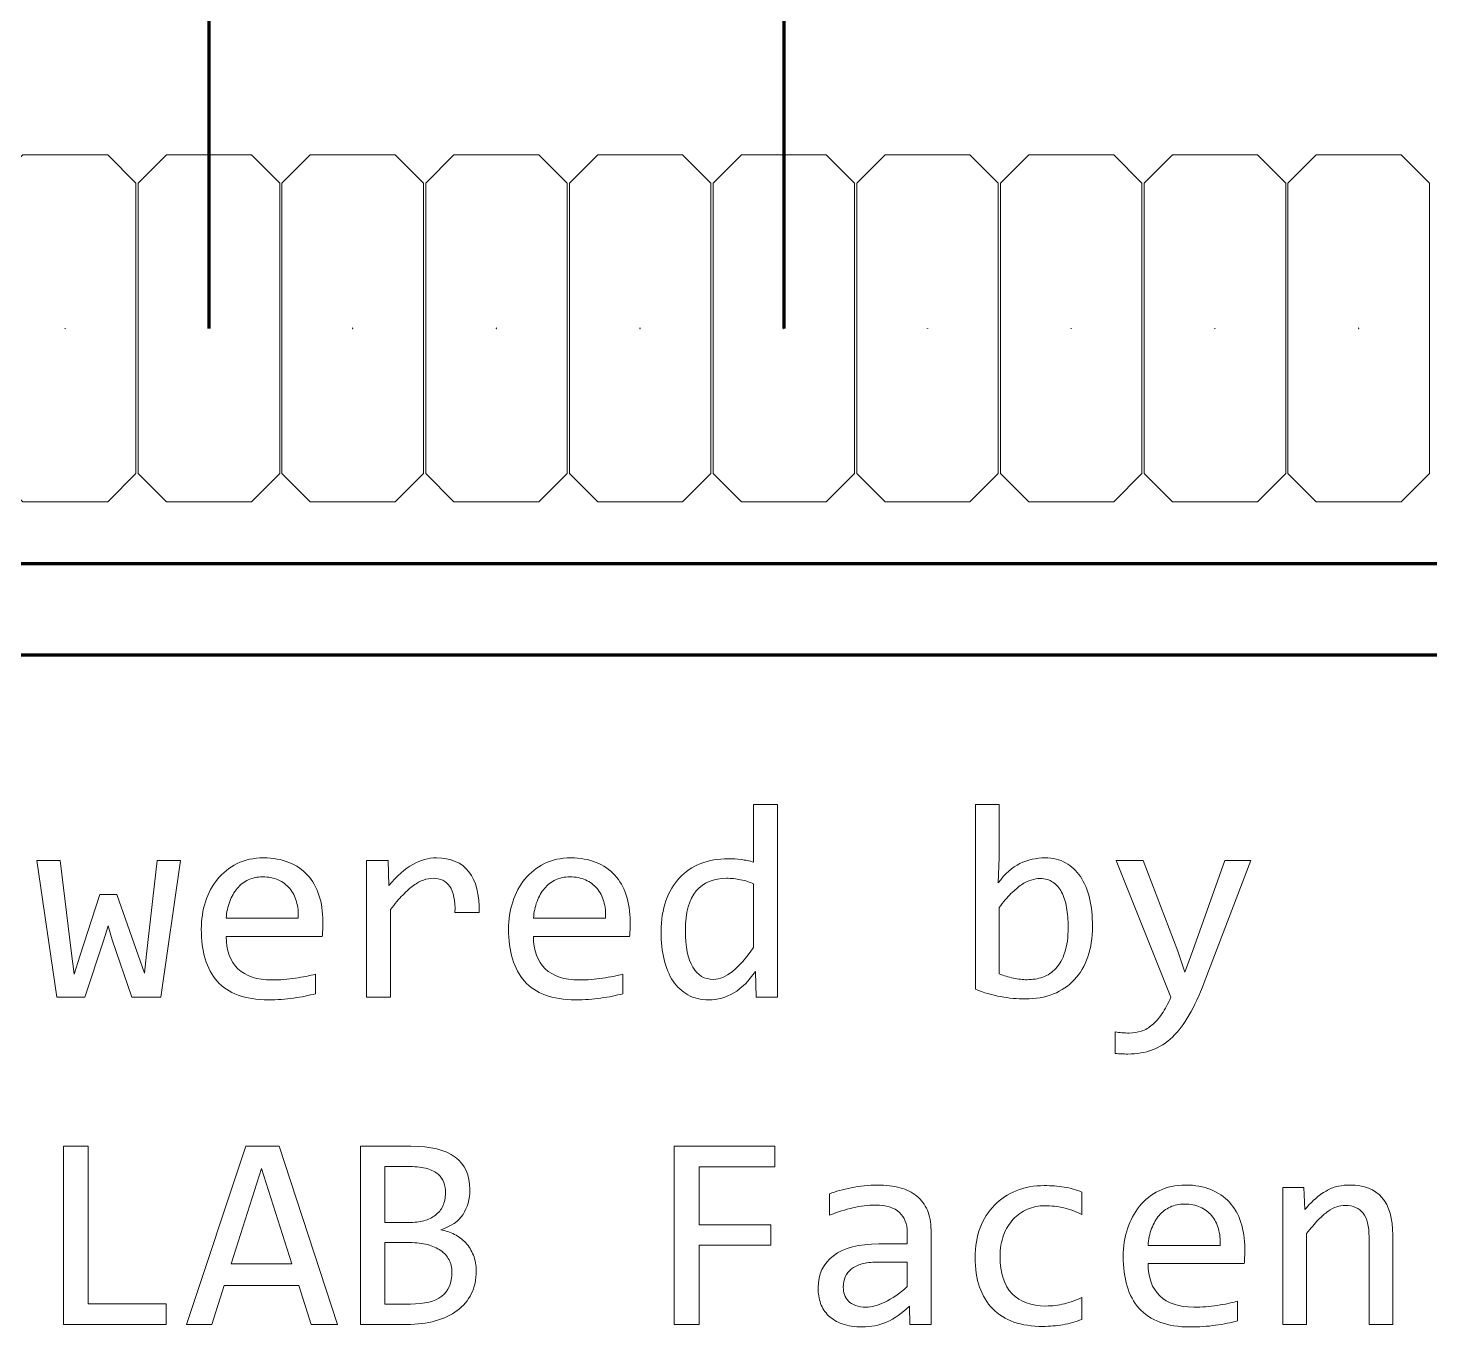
# Model space of a CAD drawing. Header units: millimetres. Extents: x -145 to 148, y -255 to 152.
# Drawn here: x -54.93 to -30.15, y 97.79 to 120.75 of the extents above; entities that cross this region are included whole.
import ezdxf

# ---------------------------------------------------------------- set-up
doc = ezdxf.new("R2010")
doc.units = ezdxf.units.MM
doc.header["$MEASUREMENT"] = 0
doc.layers.add('Layer 1', color=7, linetype='Continuous')

msp = doc.modelspace()

# ---------------------------------------------------------------- linework, layer by layer
at = {"layer": 'Layer 1', "color": 6, "lineweight": 120}
for points in [[(-51.7322, 123.9222), (-51.7322, 123.9222), (-51.7337, 115.4421), (-51.7337, 115.4421)], [(-41.5725, 122.1323), (-41.5725, 122.1323), (-41.5737, 115.4421), (-41.5737, 115.4421)], [(-61.4044, 111.2845), (-61.4044, 111.2845), (-24.4519, 111.2843), (-24.4519, 111.2843)], [(-62.902, 109.6719), (-62.902, 109.6719), (-23.5213, 109.6717), (-23.5213, 109.6717)]]:
    msp.add_open_spline(points, degree=3, dxfattribs=at)
at = {"layer": 'Layer 1', "lineweight": 9}
for points in [[(-55.5219, 112.8739), (-55.5219, 112.8739), (-55.5219, 118.0103), (-55.5219, 118.0103), (-55.5219, 118.0103), (-55.0219, 118.5103), (-55.0219, 118.5103), (-55.0219, 118.5103), (-53.5219, 118.5103), (-53.5219, 118.5103), (-53.5219, 118.5103), (-53.0219, 118.0103), (-53.0219, 118.0103), (-53.0219, 118.0103), (-53.0219, 112.8739), (-53.0219, 112.8739), (-53.0219, 112.8739), (-53.5219, 112.3739), (-53.5219, 112.3739), (-53.5219, 112.3739), (-55.0219, 112.3739), (-55.0219, 112.3739), (-55.0219, 112.3739), (-55.5219, 112.8739), (-55.5219, 112.8739)], [(-52.9819, 112.8739), (-52.9819, 112.8739), (-52.9819, 118.0103), (-52.9819, 118.0103), (-52.9819, 118.0103), (-52.4819, 118.5103), (-52.4819, 118.5103), (-52.4819, 118.5103), (-50.9819, 118.5103), (-50.9819, 118.5103), (-50.9819, 118.5103), (-50.4819, 118.0103), (-50.4819, 118.0103), (-50.4819, 118.0103), (-50.4819, 112.8739), (-50.4819, 112.8739), (-50.4819, 112.8739), (-50.9819, 112.3739), (-50.9819, 112.3739), (-50.9819, 112.3739), (-52.4819, 112.3739), (-52.4819, 112.3739), (-52.4819, 112.3739), (-52.9819, 112.8739), (-52.9819, 112.8739)], [(-50.4419, 112.8739), (-50.4419, 112.8739), (-50.4419, 118.0103), (-50.4419, 118.0103), (-50.4419, 118.0103), (-49.9419, 118.5103), (-49.9419, 118.5103), (-49.9419, 118.5103), (-48.4419, 118.5103), (-48.4419, 118.5103), (-48.4419, 118.5103), (-47.9419, 118.0103), (-47.9419, 118.0103), (-47.9419, 118.0103), (-47.9419, 112.8739), (-47.9419, 112.8739), (-47.9419, 112.8739), (-48.4419, 112.3739), (-48.4419, 112.3739), (-48.4419, 112.3739), (-49.9419, 112.3739), (-49.9419, 112.3739), (-49.9419, 112.3739), (-50.4419, 112.8739), (-50.4419, 112.8739)], [(-47.9019, 112.8739), (-47.9019, 112.8739), (-47.9019, 118.0103), (-47.9019, 118.0103), (-47.9019, 118.0103), (-47.4019, 118.5103), (-47.4019, 118.5103), (-47.4019, 118.5103), (-45.9019, 118.5103), (-45.9019, 118.5103), (-45.9019, 118.5103), (-45.4019, 118.0103), (-45.4019, 118.0103), (-45.4019, 118.0103), (-45.4019, 112.8739), (-45.4019, 112.8739), (-45.4019, 112.8739), (-45.9019, 112.3739), (-45.9019, 112.3739), (-45.9019, 112.3739), (-47.4019, 112.3739), (-47.4019, 112.3739), (-47.4019, 112.3739), (-47.9019, 112.8739), (-47.9019, 112.8739)], [(-45.3619, 112.8739), (-45.3619, 112.8739), (-45.3619, 118.0103), (-45.3619, 118.0103), (-45.3619, 118.0103), (-44.8619, 118.5103), (-44.8619, 118.5103), (-44.8619, 118.5103), (-43.3619, 118.5103), (-43.3619, 118.5103), (-43.3619, 118.5103), (-42.8619, 118.0103), (-42.8619, 118.0103), (-42.8619, 118.0103), (-42.8619, 112.8739), (-42.8619, 112.8739), (-42.8619, 112.8739), (-43.3619, 112.3739), (-43.3619, 112.3739), (-43.3619, 112.3739), (-44.8619, 112.3739), (-44.8619, 112.3739), (-44.8619, 112.3739), (-45.3619, 112.8739), (-45.3619, 112.8739)], [(-42.8219, 112.8739), (-42.8219, 112.8739), (-42.8219, 118.0103), (-42.8219, 118.0103), (-42.8219, 118.0103), (-42.3219, 118.5103), (-42.3219, 118.5103), (-42.3219, 118.5103), (-40.8219, 118.5103), (-40.8219, 118.5103), (-40.8219, 118.5103), (-40.3219, 118.0103), (-40.3219, 118.0103), (-40.3219, 118.0103), (-40.3219, 112.8739), (-40.3219, 112.8739), (-40.3219, 112.8739), (-40.8219, 112.3739), (-40.8219, 112.3739), (-40.8219, 112.3739), (-42.3219, 112.3739), (-42.3219, 112.3739), (-42.3219, 112.3739), (-42.8219, 112.8739), (-42.8219, 112.8739)], [(-40.2819, 112.8739), (-40.2819, 112.8739), (-40.2819, 118.0103), (-40.2819, 118.0103), (-40.2819, 118.0103), (-39.7819, 118.5103), (-39.7819, 118.5103), (-39.7819, 118.5103), (-38.2819, 118.5103), (-38.2819, 118.5103), (-38.2819, 118.5103), (-37.7819, 118.0103), (-37.7819, 118.0103), (-37.7819, 118.0103), (-37.7819, 112.8739), (-37.7819, 112.8739), (-37.7819, 112.8739), (-38.2819, 112.3739), (-38.2819, 112.3739), (-38.2819, 112.3739), (-39.7819, 112.3739), (-39.7819, 112.3739), (-39.7819, 112.3739), (-40.2819, 112.8739), (-40.2819, 112.8739)], [(-37.7419, 112.8739), (-37.7419, 112.8739), (-37.7419, 118.0103), (-37.7419, 118.0103), (-37.7419, 118.0103), (-37.2419, 118.5103), (-37.2419, 118.5103), (-37.2419, 118.5103), (-35.7419, 118.5103), (-35.7419, 118.5103), (-35.7419, 118.5103), (-35.2419, 118.0103), (-35.2419, 118.0103), (-35.2419, 118.0103), (-35.2419, 112.8739), (-35.2419, 112.8739), (-35.2419, 112.8739), (-35.7419, 112.3739), (-35.7419, 112.3739), (-35.7419, 112.3739), (-37.2419, 112.3739), (-37.2419, 112.3739), (-37.2419, 112.3739), (-37.7419, 112.8739), (-37.7419, 112.8739)], [(-35.2019, 112.8739), (-35.2019, 112.8739), (-35.2019, 118.0103), (-35.2019, 118.0103), (-35.2019, 118.0103), (-34.7019, 118.5103), (-34.7019, 118.5103), (-34.7019, 118.5103), (-33.2019, 118.5103), (-33.2019, 118.5103), (-33.2019, 118.5103), (-32.7019, 118.0103), (-32.7019, 118.0103), (-32.7019, 118.0103), (-32.7019, 112.8739), (-32.7019, 112.8739), (-32.7019, 112.8739), (-33.2019, 112.3739), (-33.2019, 112.3739), (-33.2019, 112.3739), (-34.7019, 112.3739), (-34.7019, 112.3739), (-34.7019, 112.3739), (-35.2019, 112.8739), (-35.2019, 112.8739)], [(-32.6619, 112.8739), (-32.6619, 112.8739), (-32.6619, 118.0103), (-32.6619, 118.0103), (-32.6619, 118.0103), (-32.1619, 118.5103), (-32.1619, 118.5103), (-32.1619, 118.5103), (-30.6619, 118.5103), (-30.6619, 118.5103), (-30.6619, 118.5103), (-30.1619, 118.0103), (-30.1619, 118.0103), (-30.1619, 118.0103), (-30.1619, 112.8739), (-30.1619, 112.8739), (-30.1619, 112.8739), (-30.6619, 112.3739), (-30.6619, 112.3739), (-30.6619, 112.3739), (-32.1619, 112.3739), (-32.1619, 112.3739), (-32.1619, 112.3739), (-32.6619, 112.8739), (-32.6619, 112.8739)]]:
    msp.add_open_spline(points, degree=3, knots=[0, 0, 0, 0, 0.125, 0.125, 0.125, 0.25, 0.25, 0.25, 0.375, 0.375, 0.375, 0.5, 0.5, 0.5, 0.625, 0.625, 0.625, 0.75, 0.75, 0.75, 0.875, 0.875, 0.875, 1, 1, 1, 1], dxfattribs=at)
at = {"layer": 'Layer 1', "color": 5}
for points in [[(-54.2719, 115.4404), (-54.2719, 115.4404), (-54.2754, 115.4404), (-54.2754, 115.4404), (-54.2754, 115.4404), (-54.2754, 115.4439), (-54.2754, 115.4439), (-54.2754, 115.4439), (-54.2719, 115.4439), (-54.2719, 115.4439), (-54.2719, 115.4439), (-54.2719, 115.4404), (-54.2719, 115.4404)], [(-51.7319, 115.4404), (-51.7319, 115.4404), (-51.7354, 115.4404), (-51.7354, 115.4404), (-51.7354, 115.4404), (-51.7354, 115.4439), (-51.7354, 115.4439), (-51.7354, 115.4439), (-51.7319, 115.4439), (-51.7319, 115.4439), (-51.7319, 115.4439), (-51.7319, 115.4404), (-51.7319, 115.4404)], [(-49.1919, 115.4404), (-49.1919, 115.4404), (-49.1954, 115.4404), (-49.1954, 115.4404), (-49.1954, 115.4404), (-49.1954, 115.4439), (-49.1954, 115.4439), (-49.1954, 115.4439), (-49.1919, 115.4439), (-49.1919, 115.4439), (-49.1919, 115.4439), (-49.1919, 115.4404), (-49.1919, 115.4404)], [(-46.6519, 115.4404), (-46.6519, 115.4404), (-46.6554, 115.4404), (-46.6554, 115.4404), (-46.6554, 115.4404), (-46.6554, 115.4439), (-46.6554, 115.4439), (-46.6554, 115.4439), (-46.6519, 115.4439), (-46.6519, 115.4439), (-46.6519, 115.4439), (-46.6519, 115.4404), (-46.6519, 115.4404)], [(-44.1119, 115.4404), (-44.1119, 115.4404), (-44.1154, 115.4404), (-44.1154, 115.4404), (-44.1154, 115.4404), (-44.1154, 115.4439), (-44.1154, 115.4439), (-44.1154, 115.4439), (-44.1119, 115.4439), (-44.1119, 115.4439), (-44.1119, 115.4439), (-44.1119, 115.4404), (-44.1119, 115.4404)], [(-41.5719, 115.4404), (-41.5719, 115.4404), (-41.5754, 115.4404), (-41.5754, 115.4404), (-41.5754, 115.4404), (-41.5754, 115.4439), (-41.5754, 115.4439), (-41.5754, 115.4439), (-41.5719, 115.4439), (-41.5719, 115.4439), (-41.5719, 115.4439), (-41.5719, 115.4404), (-41.5719, 115.4404)], [(-39.0319, 115.4404), (-39.0319, 115.4404), (-39.0354, 115.4404), (-39.0354, 115.4404), (-39.0354, 115.4404), (-39.0354, 115.4439), (-39.0354, 115.4439), (-39.0354, 115.4439), (-39.0319, 115.4439), (-39.0319, 115.4439), (-39.0319, 115.4439), (-39.0319, 115.4404), (-39.0319, 115.4404)], [(-36.4919, 115.4404), (-36.4919, 115.4404), (-36.4954, 115.4404), (-36.4954, 115.4404), (-36.4954, 115.4404), (-36.4954, 115.4439), (-36.4954, 115.4439), (-36.4954, 115.4439), (-36.4919, 115.4439), (-36.4919, 115.4439), (-36.4919, 115.4439), (-36.4919, 115.4404), (-36.4919, 115.4404)], [(-33.9519, 115.4404), (-33.9519, 115.4404), (-33.9554, 115.4404), (-33.9554, 115.4404), (-33.9554, 115.4404), (-33.9554, 115.4439), (-33.9554, 115.4439), (-33.9554, 115.4439), (-33.9519, 115.4439), (-33.9519, 115.4439), (-33.9519, 115.4439), (-33.9519, 115.4404), (-33.9519, 115.4404)], [(-31.4119, 115.4404), (-31.4119, 115.4404), (-31.4154, 115.4404), (-31.4154, 115.4404), (-31.4154, 115.4404), (-31.4154, 115.4439), (-31.4154, 115.4439), (-31.4154, 115.4439), (-31.4119, 115.4439), (-31.4119, 115.4439), (-31.4119, 115.4439), (-31.4119, 115.4404), (-31.4119, 115.4404)]]:
    msp.add_open_spline(points, degree=3, knots=[0, 0, 0, 0, 0.25, 0.25, 0.25, 0.5, 0.5, 0.5, 0.75, 0.75, 0.75, 1, 1, 1, 1], dxfattribs=at)
at = {"layer": 'Layer 1', "color": 5, "lineweight": 9}
for points in [[(-54.2719, 115.4404), (-54.2719, 115.4404), (-54.2754, 115.4404), (-54.2754, 115.4404), (-54.2754, 115.4404), (-54.2754, 115.4439), (-54.2754, 115.4439), (-54.2754, 115.4439), (-54.2719, 115.4439), (-54.2719, 115.4439), (-54.2719, 115.4439), (-54.2719, 115.4404), (-54.2719, 115.4404)], [(-51.7319, 115.4404), (-51.7319, 115.4404), (-51.7354, 115.4404), (-51.7354, 115.4404), (-51.7354, 115.4404), (-51.7354, 115.4439), (-51.7354, 115.4439), (-51.7354, 115.4439), (-51.7319, 115.4439), (-51.7319, 115.4439), (-51.7319, 115.4439), (-51.7319, 115.4404), (-51.7319, 115.4404)], [(-49.1919, 115.4404), (-49.1919, 115.4404), (-49.1954, 115.4404), (-49.1954, 115.4404), (-49.1954, 115.4404), (-49.1954, 115.4439), (-49.1954, 115.4439), (-49.1954, 115.4439), (-49.1919, 115.4439), (-49.1919, 115.4439), (-49.1919, 115.4439), (-49.1919, 115.4404), (-49.1919, 115.4404)], [(-46.6519, 115.4404), (-46.6519, 115.4404), (-46.6554, 115.4404), (-46.6554, 115.4404), (-46.6554, 115.4404), (-46.6554, 115.4439), (-46.6554, 115.4439), (-46.6554, 115.4439), (-46.6519, 115.4439), (-46.6519, 115.4439), (-46.6519, 115.4439), (-46.6519, 115.4404), (-46.6519, 115.4404)], [(-44.1119, 115.4404), (-44.1119, 115.4404), (-44.1154, 115.4404), (-44.1154, 115.4404), (-44.1154, 115.4404), (-44.1154, 115.4439), (-44.1154, 115.4439), (-44.1154, 115.4439), (-44.1119, 115.4439), (-44.1119, 115.4439), (-44.1119, 115.4439), (-44.1119, 115.4404), (-44.1119, 115.4404)], [(-41.5719, 115.4404), (-41.5719, 115.4404), (-41.5754, 115.4404), (-41.5754, 115.4404), (-41.5754, 115.4404), (-41.5754, 115.4439), (-41.5754, 115.4439), (-41.5754, 115.4439), (-41.5719, 115.4439), (-41.5719, 115.4439), (-41.5719, 115.4439), (-41.5719, 115.4404), (-41.5719, 115.4404)], [(-39.0319, 115.4404), (-39.0319, 115.4404), (-39.0354, 115.4404), (-39.0354, 115.4404), (-39.0354, 115.4404), (-39.0354, 115.4439), (-39.0354, 115.4439), (-39.0354, 115.4439), (-39.0319, 115.4439), (-39.0319, 115.4439), (-39.0319, 115.4439), (-39.0319, 115.4404), (-39.0319, 115.4404)], [(-36.4919, 115.4404), (-36.4919, 115.4404), (-36.4954, 115.4404), (-36.4954, 115.4404), (-36.4954, 115.4404), (-36.4954, 115.4439), (-36.4954, 115.4439), (-36.4954, 115.4439), (-36.4919, 115.4439), (-36.4919, 115.4439), (-36.4919, 115.4439), (-36.4919, 115.4404), (-36.4919, 115.4404)], [(-33.9519, 115.4404), (-33.9519, 115.4404), (-33.9554, 115.4404), (-33.9554, 115.4404), (-33.9554, 115.4404), (-33.9554, 115.4439), (-33.9554, 115.4439), (-33.9554, 115.4439), (-33.9519, 115.4439), (-33.9519, 115.4439), (-33.9519, 115.4439), (-33.9519, 115.4404), (-33.9519, 115.4404)], [(-31.4119, 115.4404), (-31.4119, 115.4404), (-31.4154, 115.4404), (-31.4154, 115.4404), (-31.4154, 115.4404), (-31.4154, 115.4439), (-31.4154, 115.4439), (-31.4154, 115.4439), (-31.4119, 115.4439), (-31.4119, 115.4439), (-31.4119, 115.4439), (-31.4119, 115.4404), (-31.4119, 115.4404)]]:
    msp.add_open_spline(points, degree=3, knots=[0, 0, 0, 0, 0.25, 0.25, 0.25, 0.5, 0.5, 0.5, 0.75, 0.75, 0.75, 1, 1, 1, 1], dxfattribs=at)
at = {"layer": 'Layer 1', "color": 161, "lineweight": 9}
for points, knots in [([(-43.7403, 104.7756), (-43.7403, 104.9814), (-43.7124, 105.1649), (-43.6556, 105.3246), (-43.5996, 105.4843), (-43.5197, 105.6193), (-43.4152, 105.7296), (-43.3115, 105.8399), (-43.1872, 105.9239), (-43.0415, 105.9807), (-42.8958, 106.0375), (-42.7336, 106.0663), (-42.555, 106.0663), (-42.4776, 106.0663), (-42.4011, 106.0614), (-42.3262, 106.0515), (-42.2513, 106.0424), (-42.178, 106.0268), (-42.1056, 106.0062), (-42.1056, 106.0062), (-42.1056, 107.0244), (-42.1056, 107.0244), (-42.1056, 107.0244), (-41.6858, 107.0244), (-41.6858, 107.0244), (-41.6858, 107.0244), (-41.6858, 103.6166), (-41.6858, 103.6166), (-41.6858, 103.6166), (-42.0603, 103.6166), (-42.0603, 103.6166), (-42.0603, 103.6166), (-42.0743, 104.0743), (-42.0743, 104.0743), (-42.192, 103.9031), (-42.3188, 103.7771), (-42.4562, 103.6948), (-42.5929, 103.6133), (-42.741, 103.5721), (-42.8999, 103.5721), (-43.0382, 103.5721), (-43.1608, 103.601), (-43.2662, 103.6594), (-43.3716, 103.717), (-43.4588, 103.7985), (-43.5288, 103.9039), (-43.5988, 104.0092), (-43.6514, 104.136), (-43.6868, 104.2834), (-43.7222, 104.4315), (-43.7403, 104.5953), (-43.7403, 104.7756)], [0, 0, 0, 0, 0.0588235, 0.0588235, 0.0588235, 0.1176471, 0.1176471, 0.1176471, 0.1764706, 0.1764706, 0.1764706, 0.2352941, 0.2352941, 0.2352941, 0.2941176, 0.2941176, 0.2941176, 0.3529412, 0.3529412, 0.3529412, 0.4117647, 0.4117647, 0.4117647, 0.4705882, 0.4705882, 0.4705882, 0.5294118, 0.5294118, 0.5294118, 0.5882353, 0.5882353, 0.5882353, 0.6470588, 0.6470588, 0.6470588, 0.7058824, 0.7058824, 0.7058824, 0.7647059, 0.7647059, 0.7647059, 0.8235294, 0.8235294, 0.8235294, 0.8823529, 0.8823529, 0.8823529, 0.9411765, 0.9411765, 0.9411765, 1, 1, 1, 1]), ([(-36.1163, 104.8703), (-36.1163, 104.6694), (-36.1443, 104.4891), (-36.1994, 104.3311), (-36.2554, 104.173), (-36.3336, 104.0381), (-36.4356, 103.9286), (-36.5377, 103.8183), (-36.662, 103.7335), (-36.8085, 103.675), (-36.9551, 103.6166), (-37.1197, 103.587), (-37.3032, 103.587), (-37.4457, 103.587), (-37.5922, 103.601), (-37.742, 103.6281), (-37.8918, 103.6553), (-38.0391, 103.6989), (-38.1857, 103.7582), (-38.1857, 103.7582), (-38.1857, 107.0244), (-38.1857, 107.0244), (-38.1857, 107.0244), (-37.7659, 107.0244), (-37.7659, 107.0244), (-37.7659, 107.0244), (-37.7659, 106.0861), (-37.7659, 106.0861), (-37.7659, 106.0861), (-37.7848, 105.6374), (-37.7848, 105.6374), (-37.6646, 105.7996), (-37.5354, 105.914), (-37.3979, 105.9807), (-37.2604, 106.0474), (-37.1131, 106.0811), (-36.9559, 106.0811), (-36.8176, 106.0811), (-36.6958, 106.0523), (-36.5912, 105.9939), (-36.4867, 105.9362), (-36.3994, 105.8547), (-36.3286, 105.7494), (-36.2578, 105.644), (-36.2043, 105.5173), (-36.1689, 105.3683), (-36.1336, 105.2193), (-36.1163, 105.0538), (-36.1163, 104.8703)], [0, 0, 0, 0, 0.0625, 0.0625, 0.0625, 0.125, 0.125, 0.125, 0.1875, 0.1875, 0.1875, 0.25, 0.25, 0.25, 0.3125, 0.3125, 0.3125, 0.375, 0.375, 0.375, 0.4375, 0.4375, 0.4375, 0.5, 0.5, 0.5, 0.5625, 0.5625, 0.5625, 0.625, 0.625, 0.625, 0.6875, 0.6875, 0.6875, 0.75, 0.75, 0.75, 0.8125, 0.8125, 0.8125, 0.875, 0.875, 0.875, 0.9375, 0.9375, 0.9375, 1, 1, 1, 1]), ([(-49.719, 104.9559), (-49.719, 104.8966), (-49.7198, 104.8464), (-49.7214, 104.8069), (-49.7231, 104.7665), (-49.7255, 104.7287), (-49.7288, 104.6933), (-49.7288, 104.6933), (-51.4278, 104.6933), (-51.4278, 104.6933), (-51.4278, 104.4455), (-51.3587, 104.2545), (-51.2204, 104.122), (-51.0821, 103.9895), (-50.8829, 103.9228), (-50.622, 103.9228), (-50.5512, 103.9228), (-50.4804, 103.9253), (-50.4096, 103.931), (-50.3388, 103.9368), (-50.2705, 103.9442), (-50.2046, 103.9541), (-50.1388, 103.964), (-50.0754, 103.9747), (-50.0153, 103.987), (-49.9544, 103.9985), (-49.8992, 104.0117), (-49.8474, 104.0265), (-49.8474, 104.0265), (-49.8474, 103.6808), (-49.8474, 103.6808), (-49.9618, 103.6487), (-50.091, 103.6224), (-50.2351, 103.6026), (-50.3783, 103.582), (-50.5281, 103.5721), (-50.682, 103.5721), (-50.8903, 103.5721), (-51.0689, 103.6001), (-51.2179, 103.6569), (-51.3677, 103.7129), (-51.4904, 103.7944), (-51.5859, 103.9014), (-51.6822, 104.0084), (-51.753, 104.1393), (-51.7982, 104.2949), (-51.8443, 104.4496), (-51.8674, 104.6258), (-51.8674, 104.8217), (-51.8674, 104.9921), (-51.8427, 105.1534), (-51.7941, 105.3057), (-51.7447, 105.4572), (-51.6731, 105.5913), (-51.5793, 105.7058), (-51.4854, 105.821), (-51.3702, 105.9124), (-51.2336, 105.9799), (-51.0969, 106.0474), (-50.9413, 106.0811), (-50.7677, 106.0811), (-50.5989, 106.0811), (-50.4499, 106.0548), (-50.319, 106.0013), (-50.189, 105.9486), (-50.0795, 105.8737), (-49.9906, 105.7765), (-49.9009, 105.6794), (-49.8334, 105.5609), (-49.7873, 105.4218), (-49.742, 105.2835), (-49.719, 105.1279), (-49.719, 104.9559)], [0, 0, 0, 0, 0.0416667, 0.0416667, 0.0416667, 0.0833333, 0.0833333, 0.0833333, 0.125, 0.125, 0.125, 0.1666667, 0.1666667, 0.1666667, 0.2083333, 0.2083333, 0.2083333, 0.25, 0.25, 0.25, 0.2916667, 0.2916667, 0.2916667, 0.3333333, 0.3333333, 0.3333333, 0.375, 0.375, 0.375, 0.4166667, 0.4166667, 0.4166667, 0.4583333, 0.4583333, 0.4583333, 0.5, 0.5, 0.5, 0.5416667, 0.5416667, 0.5416667, 0.5833333, 0.5833333, 0.5833333, 0.625, 0.625, 0.625, 0.6666667, 0.6666667, 0.6666667, 0.7083333, 0.7083333, 0.7083333, 0.75, 0.75, 0.75, 0.7916667, 0.7916667, 0.7916667, 0.8333333, 0.8333333, 0.8333333, 0.875, 0.875, 0.875, 0.9166667, 0.9166667, 0.9166667, 0.9583333, 0.9583333, 0.9583333, 1, 1, 1, 1]), ([(-48.9493, 106.0367), (-48.9493, 106.0367), (-48.5657, 106.0367), (-48.5657, 106.0367), (-48.5657, 106.0367), (-48.5534, 105.5905), (-48.5534, 105.5905), (-48.4101, 105.7626), (-48.2694, 105.8877), (-48.1303, 105.965), (-47.9911, 106.0424), (-47.8504, 106.0811), (-47.7088, 106.0811), (-47.4586, 106.0811), (-47.2684, 105.9996), (-47.1384, 105.8375), (-47.0091, 105.6745), (-46.949, 105.4333), (-46.9589, 105.1131), (-46.9589, 105.1131), (-47.3837, 105.1131), (-47.3837, 105.1131), (-47.3787, 105.3263), (-47.41, 105.4802), (-47.4767, 105.5765), (-47.5433, 105.6728), (-47.6413, 105.7206), (-47.7697, 105.7206), (-47.8257, 105.7206), (-47.8825, 105.7107), (-47.9393, 105.6901), (-47.9969, 105.6704), (-48.0553, 105.6383), (-48.1154, 105.5938), (-48.1763, 105.5494), (-48.2397, 105.4926), (-48.3072, 105.4226), (-48.3747, 105.3534), (-48.4472, 105.2695), (-48.5245, 105.1707), (-48.5245, 105.1707), (-48.5245, 103.6166), (-48.5245, 103.6166), (-48.5245, 103.6166), (-48.9493, 103.6166), (-48.9493, 103.6166), (-48.9493, 103.6166), (-48.9493, 106.0367), (-48.9493, 106.0367)], [0, 0, 0, 0, 0.0625, 0.0625, 0.0625, 0.125, 0.125, 0.125, 0.1875, 0.1875, 0.1875, 0.25, 0.25, 0.25, 0.3125, 0.3125, 0.3125, 0.375, 0.375, 0.375, 0.4375, 0.4375, 0.4375, 0.5, 0.5, 0.5, 0.5625, 0.5625, 0.5625, 0.625, 0.625, 0.625, 0.6875, 0.6875, 0.6875, 0.75, 0.75, 0.75, 0.8125, 0.8125, 0.8125, 0.875, 0.875, 0.875, 0.9375, 0.9375, 0.9375, 1, 1, 1, 1]), ([(-44.2878, 104.9559), (-44.2878, 104.8966), (-44.2886, 104.8464), (-44.2902, 104.8069), (-44.2919, 104.7665), (-44.2943, 104.7287), (-44.2976, 104.6933), (-44.2976, 104.6933), (-45.9966, 104.6933), (-45.9966, 104.6933), (-45.9966, 104.4455), (-45.9275, 104.2545), (-45.7892, 104.122), (-45.6509, 103.9895), (-45.4517, 103.9228), (-45.1908, 103.9228), (-45.12, 103.9228), (-45.0492, 103.9253), (-44.9784, 103.931), (-44.9076, 103.9368), (-44.8393, 103.9442), (-44.7734, 103.9541), (-44.7076, 103.964), (-44.6442, 103.9747), (-44.5841, 103.987), (-44.5232, 103.9985), (-44.468, 104.0117), (-44.4162, 104.0265), (-44.4162, 104.0265), (-44.4162, 103.6808), (-44.4162, 103.6808), (-44.5306, 103.6487), (-44.6598, 103.6224), (-44.8039, 103.6026), (-44.9471, 103.582), (-45.0969, 103.5721), (-45.2508, 103.5721), (-45.4591, 103.5721), (-45.6377, 103.6001), (-45.7867, 103.6569), (-45.9365, 103.7129), (-46.0592, 103.7944), (-46.1547, 103.9014), (-46.251, 104.0084), (-46.3218, 104.1393), (-46.367, 104.2949), (-46.4131, 104.4496), (-46.4362, 104.6258), (-46.4362, 104.8217), (-46.4362, 104.9921), (-46.4115, 105.1534), (-46.3629, 105.3057), (-46.3135, 105.4572), (-46.2419, 105.5913), (-46.1481, 105.7058), (-46.0542, 105.821), (-45.939, 105.9124), (-45.8024, 105.9799), (-45.6657, 106.0474), (-45.5101, 106.0811), (-45.3365, 106.0811), (-45.1677, 106.0811), (-45.0187, 106.0548), (-44.8878, 106.0013), (-44.7578, 105.9486), (-44.6483, 105.8737), (-44.5594, 105.7765), (-44.4697, 105.6794), (-44.4022, 105.5609), (-44.3561, 105.4218), (-44.3108, 105.2835), (-44.2878, 105.1279), (-44.2878, 104.9559)], [0, 0, 0, 0, 0.0416667, 0.0416667, 0.0416667, 0.0833333, 0.0833333, 0.0833333, 0.125, 0.125, 0.125, 0.1666667, 0.1666667, 0.1666667, 0.2083333, 0.2083333, 0.2083333, 0.25, 0.25, 0.25, 0.2916667, 0.2916667, 0.2916667, 0.3333333, 0.3333333, 0.3333333, 0.375, 0.375, 0.375, 0.4166667, 0.4166667, 0.4166667, 0.4583333, 0.4583333, 0.4583333, 0.5, 0.5, 0.5, 0.5416667, 0.5416667, 0.5416667, 0.5833333, 0.5833333, 0.5833333, 0.625, 0.625, 0.625, 0.6666667, 0.6666667, 0.6666667, 0.7083333, 0.7083333, 0.7083333, 0.75, 0.75, 0.75, 0.7916667, 0.7916667, 0.7916667, 0.8333333, 0.8333333, 0.8333333, 0.875, 0.875, 0.875, 0.9166667, 0.9166667, 0.9166667, 0.9583333, 0.9583333, 0.9583333, 1, 1, 1, 1]), ([(-52.2345, 106.0367), (-52.2345, 106.0367), (-52.5844, 103.6166), (-52.5844, 103.6166), (-52.5844, 103.6166), (-53.0939, 103.6166), (-53.0939, 103.6166), (-53.0939, 103.6166), (-53.4437, 104.6307), (-53.4437, 104.6307), (-53.4437, 104.6307), (-53.5137, 104.8777), (-53.5137, 104.8777), (-53.5137, 104.8777), (-53.5936, 104.6167), (-53.5936, 104.6167), (-53.5936, 104.6167), (-53.9278, 103.6166), (-53.9278, 103.6166), (-53.9278, 103.6166), (-54.4225, 103.6166), (-54.4225, 103.6166), (-54.4225, 103.6166), (-54.7731, 106.0367), (-54.7731, 106.0367), (-54.7731, 106.0367), (-54.3632, 106.0367), (-54.3632, 106.0367), (-54.3632, 106.0367), (-54.1599, 104.3904), (-54.1599, 104.3904), (-54.1599, 104.3904), (-54.1163, 104.0265), (-54.1163, 104.0265), (-54.1163, 104.0265), (-54.0125, 104.3443), (-54.0125, 104.3443), (-54.0125, 104.3443), (-53.6611, 105.4341), (-53.6611, 105.4341), (-53.6611, 105.4341), (-53.359, 105.4341), (-53.359, 105.4341), (-53.359, 105.4341), (-52.9803, 104.3591), (-52.9803, 104.3591), (-52.9803, 104.3591), (-52.8717, 104.0405), (-52.8717, 104.0405), (-52.8717, 104.0405), (-52.8354, 104.378), (-52.8354, 104.378), (-52.8354, 104.378), (-52.6494, 106.0367), (-52.6494, 106.0367), (-52.6494, 106.0367), (-52.2345, 106.0367), (-52.2345, 106.0367)], [0, 0, 0, 0, 0.0526316, 0.0526316, 0.0526316, 0.1052632, 0.1052632, 0.1052632, 0.1578947, 0.1578947, 0.1578947, 0.2105263, 0.2105263, 0.2105263, 0.2631579, 0.2631579, 0.2631579, 0.3157895, 0.3157895, 0.3157895, 0.3684211, 0.3684211, 0.3684211, 0.4210526, 0.4210526, 0.4210526, 0.4736842, 0.4736842, 0.4736842, 0.5263158, 0.5263158, 0.5263158, 0.5789474, 0.5789474, 0.5789474, 0.6315789, 0.6315789, 0.6315789, 0.6842105, 0.6842105, 0.6842105, 0.7368421, 0.7368421, 0.7368421, 0.7894737, 0.7894737, 0.7894737, 0.8421053, 0.8421053, 0.8421053, 0.8947368, 0.8947368, 0.8947368, 0.9473684, 0.9473684, 0.9473684, 1, 1, 1, 1]), ([(-33.3192, 106.0367), (-33.3192, 106.0367), (-34.1423, 103.8759), (-34.1423, 103.8759), (-34.2271, 103.6553), (-34.3152, 103.4651), (-34.4066, 103.3054), (-34.4971, 103.1458), (-34.5967, 103.0149), (-34.7045, 102.912), (-34.8115, 102.8099), (-34.9301, 102.7342), (-35.0585, 102.6864), (-35.1869, 102.6379), (-35.331, 102.614), (-35.4906, 102.614), (-35.5318, 102.614), (-35.5697, 102.6148), (-35.6034, 102.6165), (-35.6372, 102.6181), (-35.6742, 102.6206), (-35.7145, 102.6239), (-35.7145, 102.6239), (-35.7145, 103.0042), (-35.7145, 103.0042), (-35.6791, 102.9992), (-35.6405, 102.9951), (-35.5985, 102.991), (-35.5573, 102.9869), (-35.5129, 102.9844), (-35.466, 102.9844), (-35.3894, 102.9844), (-35.317, 102.9959), (-35.2503, 103.0182), (-35.1836, 103.0404), (-35.1202, 103.0774), (-35.061, 103.1276), (-35.0017, 103.1787), (-34.9449, 103.2445), (-34.8897, 103.3244), (-34.8354, 103.4051), (-34.7819, 103.5022), (-34.7309, 103.6166), (-34.7309, 103.6166), (-35.6997, 106.0367), (-35.6997, 106.0367), (-35.6997, 106.0367), (-35.2223, 106.0367), (-35.2223, 106.0367), (-35.2223, 106.0367), (-34.6082, 104.434), (-34.6082, 104.434), (-34.6082, 104.434), (-34.4848, 104.0603), (-34.4848, 104.0603), (-34.4848, 104.0603), (-34.3448, 104.4455), (-34.3448, 104.4455), (-34.3448, 104.4455), (-33.7793, 106.0367), (-33.7793, 106.0367), (-33.7793, 106.0367), (-33.3192, 106.0367), (-33.3192, 106.0367)], [0, 0, 0, 0, 0.047619, 0.047619, 0.047619, 0.0952381, 0.0952381, 0.0952381, 0.1428571, 0.1428571, 0.1428571, 0.1904762, 0.1904762, 0.1904762, 0.2380952, 0.2380952, 0.2380952, 0.2857143, 0.2857143, 0.2857143, 0.3333333, 0.3333333, 0.3333333, 0.3809524, 0.3809524, 0.3809524, 0.4285714, 0.4285714, 0.4285714, 0.4761905, 0.4761905, 0.4761905, 0.5238095, 0.5238095, 0.5238095, 0.5714286, 0.5714286, 0.5714286, 0.6190476, 0.6190476, 0.6190476, 0.6666667, 0.6666667, 0.6666667, 0.7142857, 0.7142857, 0.7142857, 0.7619048, 0.7619048, 0.7619048, 0.8095238, 0.8095238, 0.8095238, 0.8571429, 0.8571429, 0.8571429, 0.9047619, 0.9047619, 0.9047619, 0.952381, 0.952381, 0.952381, 1, 1, 1, 1]), ([(-50.1536, 105.0143), (-50.1486, 105.1221), (-50.1593, 105.2209), (-50.1849, 105.3098), (-50.2104, 105.3987), (-50.2507, 105.4761), (-50.3042, 105.5403), (-50.3585, 105.6045), (-50.4252, 105.6547), (-50.5059, 105.6909), (-50.5866, 105.7272), (-50.6796, 105.7453), (-50.7858, 105.7453), (-50.878, 105.7453), (-50.9611, 105.728), (-51.0368, 105.6926), (-51.1126, 105.6572), (-51.1776, 105.607), (-51.2327, 105.5428), (-51.2871, 105.4786), (-51.3315, 105.4012), (-51.3653, 105.3106), (-51.399, 105.2209), (-51.4196, 105.1221), (-51.4278, 105.0143), (-51.4278, 105.0143), (-50.1536, 105.0143), (-50.1536, 105.0143)], [0, 0, 0, 0, 0.1111111, 0.1111111, 0.1111111, 0.2222222, 0.2222222, 0.2222222, 0.3333333, 0.3333333, 0.3333333, 0.4444444, 0.4444444, 0.4444444, 0.5555556, 0.5555556, 0.5555556, 0.6666667, 0.6666667, 0.6666667, 0.7777778, 0.7777778, 0.7777778, 0.8888889, 0.8888889, 0.8888889, 1, 1, 1, 1]), ([(-44.7224, 105.0143), (-44.7174, 105.1221), (-44.7281, 105.2209), (-44.7537, 105.3098), (-44.7792, 105.3987), (-44.8195, 105.4761), (-44.873, 105.5403), (-44.9273, 105.6045), (-44.994, 105.6547), (-45.0747, 105.6909), (-45.1554, 105.7272), (-45.2484, 105.7453), (-45.3546, 105.7453), (-45.4468, 105.7453), (-45.5299, 105.728), (-45.6056, 105.6926), (-45.6814, 105.6572), (-45.7464, 105.607), (-45.8015, 105.5428), (-45.8559, 105.4786), (-45.9003, 105.4012), (-45.9341, 105.3106), (-45.9678, 105.2209), (-45.9884, 105.1221), (-45.9966, 105.0143), (-45.9966, 105.0143), (-44.7224, 105.0143), (-44.7224, 105.0143)], [0, 0, 0, 0, 0.1111111, 0.1111111, 0.1111111, 0.2222222, 0.2222222, 0.2222222, 0.3333333, 0.3333333, 0.3333333, 0.4444444, 0.4444444, 0.4444444, 0.5555556, 0.5555556, 0.5555556, 0.6666667, 0.6666667, 0.6666667, 0.7777778, 0.7777778, 0.7777778, 0.8888889, 0.8888889, 0.8888889, 1, 1, 1, 1]), ([(-43.3107, 104.8036), (-43.3107, 104.5114), (-43.2679, 104.2924), (-43.1814, 104.1484), (-43.095, 104.0043), (-42.9732, 103.9327), (-42.8159, 103.9327), (-42.7089, 103.9327), (-42.597, 103.9804), (-42.4784, 104.0751), (-42.3607, 104.1698), (-42.2356, 104.3105), (-42.1056, 104.4974), (-42.1056, 104.4974), (-42.1056, 105.6218), (-42.1056, 105.6218), (-42.1747, 105.6539), (-42.2513, 105.6786), (-42.3352, 105.6951), (-42.4184, 105.7123), (-42.5015, 105.7206), (-42.5838, 105.7206), (-42.8126, 105.7206), (-42.9904, 105.6465), (-43.1189, 105.4983), (-43.2464, 105.351), (-43.3107, 105.1188), (-43.3107, 104.8036)], [0, 0, 0, 0, 0.1111111, 0.1111111, 0.1111111, 0.2222222, 0.2222222, 0.2222222, 0.3333333, 0.3333333, 0.3333333, 0.4444444, 0.4444444, 0.4444444, 0.5555556, 0.5555556, 0.5555556, 0.6666667, 0.6666667, 0.6666667, 0.7777778, 0.7777778, 0.7777778, 0.8888889, 0.8888889, 0.8888889, 1, 1, 1, 1]), ([(-36.546, 104.8521), (-36.546, 104.9789), (-36.555, 105.0958), (-36.5739, 105.202), (-36.592, 105.3082), (-36.6217, 105.3987), (-36.662, 105.4744), (-36.7015, 105.5502), (-36.7534, 105.6094), (-36.8159, 105.6514), (-36.8785, 105.6942), (-36.9534, 105.7156), (-37.0398, 105.7156), (-37.0933, 105.7156), (-37.1469, 105.7074), (-37.202, 105.6901), (-37.2563, 105.6737), (-37.3131, 105.6448), (-37.3716, 105.6062), (-37.43, 105.5666), (-37.4926, 105.514), (-37.5576, 105.4489), (-37.6226, 105.3839), (-37.6918, 105.3032), (-37.7659, 105.2069), (-37.7659, 105.2069), (-37.7659, 104.0315), (-37.7659, 104.0315), (-37.6835, 103.9994), (-37.6004, 103.9738), (-37.5148, 103.9557), (-37.43, 103.9368), (-37.3485, 103.9278), (-37.272, 103.9278), (-37.1748, 103.9278), (-37.0835, 103.9434), (-36.9954, 103.9738), (-36.9081, 104.0043), (-36.8308, 104.0553), (-36.7641, 104.127), (-36.6974, 104.1986), (-36.6447, 104.2932), (-36.6052, 104.4118), (-36.5657, 104.5295), (-36.546, 104.6768), (-36.546, 104.8521)], [0, 0, 0, 0, 0.0666667, 0.0666667, 0.0666667, 0.1333333, 0.1333333, 0.1333333, 0.2, 0.2, 0.2, 0.2666667, 0.2666667, 0.2666667, 0.3333333, 0.3333333, 0.3333333, 0.4, 0.4, 0.4, 0.4666667, 0.4666667, 0.4666667, 0.5333333, 0.5333333, 0.5333333, 0.6, 0.6, 0.6, 0.6666667, 0.6666667, 0.6666667, 0.7333333, 0.7333333, 0.7333333, 0.8, 0.8, 0.8, 0.8666667, 0.8666667, 0.8666667, 0.9333333, 0.9333333, 0.9333333, 1, 1, 1, 1]), ([(-52.4889, 97.8331), (-52.4889, 97.8331), (-54.3015, 97.8331), (-54.3015, 97.8331), (-54.3015, 97.8331), (-54.3015, 100.9841), (-54.3015, 100.9841), (-54.3015, 100.9841), (-53.8668, 100.9841), (-53.8668, 100.9841), (-53.8668, 100.9841), (-53.8668, 98.1986), (-53.8668, 98.1986), (-53.8668, 98.1986), (-52.4889, 98.1986), (-52.4889, 98.1986), (-52.4889, 98.1986), (-52.4889, 97.8331), (-52.4889, 97.8331)], [0, 0, 0, 0, 0.1666667, 0.1666667, 0.1666667, 0.3333333, 0.3333333, 0.3333333, 0.5, 0.5, 0.5, 0.6666667, 0.6666667, 0.6666667, 0.8333333, 0.8333333, 0.8333333, 1, 1, 1, 1]), ([(-49.4597, 97.8331), (-49.4597, 97.8331), (-49.9272, 97.8331), (-49.9272, 97.8331), (-49.9272, 97.8331), (-50.1454, 98.5196), (-50.1454, 98.5196), (-50.1454, 98.5196), (-51.4624, 98.5196), (-51.4624, 98.5196), (-51.4624, 98.5196), (-51.6805, 97.8331), (-51.6805, 97.8331), (-51.6805, 97.8331), (-52.1267, 97.8331), (-52.1267, 97.8331), (-52.1267, 97.8331), (-51.0805, 100.9841), (-51.0805, 100.9841), (-51.0805, 100.9841), (-50.4919, 100.9841), (-50.4919, 100.9841), (-50.4919, 100.9841), (-49.4597, 97.8331), (-49.4597, 97.8331)], [0, 0, 0, 0, 0.125, 0.125, 0.125, 0.25, 0.25, 0.25, 0.375, 0.375, 0.375, 0.5, 0.5, 0.5, 0.625, 0.625, 0.625, 0.75, 0.75, 0.75, 0.875, 0.875, 0.875, 1, 1, 1, 1]), ([(-47.0083, 98.7756), (-47.0083, 98.625), (-47.0371, 98.4908), (-47.0956, 98.3739), (-47.1532, 98.2578), (-47.2355, 98.1591), (-47.3433, 98.0792), (-47.4503, 97.9986), (-47.5796, 97.9376), (-47.7318, 97.8957), (-47.8833, 97.8537), (-48.0521, 97.8331), (-48.2381, 97.8331), (-48.2381, 97.8331), (-49.053, 97.8331), (-49.053, 97.8331), (-49.053, 97.8331), (-49.053, 100.9841), (-49.053, 100.9841), (-49.053, 100.9841), (-48.1624, 100.9841), (-48.1624, 100.9841), (-47.4684, 100.9841), (-47.1219, 100.7289), (-47.1219, 100.2178), (-47.1219, 100.0474), (-47.1622, 99.9009), (-47.2421, 99.7782), (-47.3219, 99.6564), (-47.4528, 99.5658), (-47.6339, 99.5057), (-47.5491, 99.4901), (-47.4693, 99.4629), (-47.3935, 99.4242), (-47.3186, 99.3856), (-47.252, 99.3353), (-47.1943, 99.2744), (-47.1375, 99.2135), (-47.0914, 99.1411), (-47.0585, 99.0579), (-47.0248, 98.974), (-47.0083, 98.8801), (-47.0083, 98.7756)], [0, 0, 0, 0, 0.0714286, 0.0714286, 0.0714286, 0.1428571, 0.1428571, 0.1428571, 0.2142857, 0.2142857, 0.2142857, 0.2857143, 0.2857143, 0.2857143, 0.3571429, 0.3571429, 0.3571429, 0.4285714, 0.4285714, 0.4285714, 0.5, 0.5, 0.5, 0.5714286, 0.5714286, 0.5714286, 0.6428571, 0.6428571, 0.6428571, 0.7142857, 0.7142857, 0.7142857, 0.7857143, 0.7857143, 0.7857143, 0.8571429, 0.8571429, 0.8571429, 0.9285714, 0.9285714, 0.9285714, 1, 1, 1, 1]), ([(-41.7302, 100.6186), (-41.7302, 100.6186), (-43.0686, 100.6186), (-43.0686, 100.6186), (-43.0686, 100.6186), (-43.0686, 99.5963), (-43.0686, 99.5963), (-43.0686, 99.5963), (-41.8002, 99.5963), (-41.8002, 99.5963), (-41.8002, 99.5963), (-41.8002, 99.2357), (-41.8002, 99.2357), (-41.8002, 99.2357), (-43.0686, 99.2357), (-43.0686, 99.2357), (-43.0686, 99.2357), (-43.0686, 97.8331), (-43.0686, 97.8331), (-43.0686, 97.8331), (-43.5082, 97.8331), (-43.5082, 97.8331), (-43.5082, 97.8331), (-43.5082, 100.9841), (-43.5082, 100.9841), (-43.5082, 100.9841), (-41.7302, 100.9841), (-41.7302, 100.9841), (-41.7302, 100.9841), (-41.7302, 100.6186), (-41.7302, 100.6186)], [0, 0, 0, 0, 0.1, 0.1, 0.1, 0.2, 0.2, 0.2, 0.3, 0.3, 0.3, 0.4, 0.4, 0.4, 0.5, 0.5, 0.5, 0.6, 0.6, 0.6, 0.7, 0.7, 0.7, 0.8, 0.8, 0.8, 0.9, 0.9, 0.9, 1, 1, 1, 1]), ([(-47.5516, 100.1601), (-47.5516, 100.2244), (-47.5615, 100.2853), (-47.5804, 100.3421), (-47.5993, 100.3997), (-47.6331, 100.4482), (-47.6808, 100.4894), (-47.7286, 100.5306), (-47.7936, 100.5635), (-47.8743, 100.5874), (-47.9557, 100.6112), (-48.0586, 100.6236), (-48.1829, 100.6236), (-48.1829, 100.6236), (-48.6233, 100.6236), (-48.6233, 100.6236), (-48.6233, 100.6236), (-48.6233, 99.6358), (-48.6233, 99.6358), (-48.6233, 99.6358), (-48.1978, 99.6358), (-48.1978, 99.6358), (-48.0998, 99.6358), (-48.0117, 99.6465), (-47.9335, 99.6671), (-47.8545, 99.6885), (-47.7862, 99.7206), (-47.7302, 99.7642), (-47.6734, 99.807), (-47.629, 99.8613), (-47.5985, 99.9272), (-47.5672, 99.9922), (-47.5516, 100.0696), (-47.5516, 100.1601)], [0, 0, 0, 0, 0.0909091, 0.0909091, 0.0909091, 0.1818182, 0.1818182, 0.1818182, 0.2727273, 0.2727273, 0.2727273, 0.3636364, 0.3636364, 0.3636364, 0.4545455, 0.4545455, 0.4545455, 0.5454545, 0.5454545, 0.5454545, 0.6363636, 0.6363636, 0.6363636, 0.7272727, 0.7272727, 0.7272727, 0.8181818, 0.8181818, 0.8181818, 0.9090909, 0.9090909, 0.9090909, 1, 1, 1, 1]), ([(-50.268, 98.9048), (-50.268, 98.9048), (-50.803, 100.5915), (-50.803, 100.5915), (-50.803, 100.5915), (-51.3397, 98.9048), (-51.3397, 98.9048), (-51.3397, 98.9048), (-50.268, 98.9048), (-50.268, 98.9048)], [0, 0, 0, 0, 0.3333333, 0.3333333, 0.3333333, 0.6666667, 0.6666667, 0.6666667, 1, 1, 1, 1]), ([(-39.3447, 97.8331), (-39.3447, 97.8331), (-39.3537, 98.1582), (-39.3537, 98.1582), (-39.4854, 98.0282), (-39.6196, 97.9335), (-39.7554, 97.8759), (-39.8913, 97.8175), (-40.0345, 97.7886), (-40.1835, 97.7886), (-40.3218, 97.7886), (-40.4403, 97.8068), (-40.5383, 97.8422), (-40.6362, 97.8776), (-40.7177, 97.9261), (-40.7811, 97.9879), (-40.8445, 98.0496), (-40.8914, 98.122), (-40.921, 98.206), (-40.9507, 98.2899), (-40.9655, 98.3805), (-40.9655, 98.4784), (-40.9655, 98.7213), (-40.8749, 98.9114), (-40.6938, 99.0489), (-40.5127, 99.1864), (-40.246, 99.2555), (-39.8921, 99.2555), (-39.8921, 99.2555), (-39.39, 99.2555), (-39.39, 99.2555), (-39.39, 99.2555), (-39.39, 99.4679), (-39.39, 99.4679), (-39.39, 99.6119), (-39.4361, 99.7263), (-39.5274, 99.8128), (-39.6196, 99.8992), (-39.7596, 99.942), (-39.9472, 99.942), (-40.0839, 99.942), (-40.2189, 99.9264), (-40.3514, 99.8959), (-40.4839, 99.8646), (-40.6214, 99.821), (-40.763, 99.7642), (-40.763, 99.7642), (-40.763, 100.1445), (-40.763, 100.1445), (-40.7103, 100.1634), (-40.651, 100.1824), (-40.586, 100.2005), (-40.521, 100.2194), (-40.4518, 100.2351), (-40.3802, 100.2499), (-40.3078, 100.2639), (-40.232, 100.2754), (-40.153, 100.2844), (-40.0748, 100.2935), (-39.995, 100.2976), (-39.9151, 100.2976), (-39.7686, 100.2976), (-39.6369, 100.2811), (-39.5192, 100.249), (-39.4023, 100.2169), (-39.3027, 100.1684), (-39.222, 100.1025), (-39.1405, 100.0367), (-39.0788, 99.9535), (-39.0352, 99.8539), (-38.9916, 99.7543), (-38.9702, 99.6366), (-38.9702, 99.5016), (-38.9702, 99.5016), (-38.9702, 97.8331), (-38.9702, 97.8331), (-38.9702, 97.8331), (-39.3447, 97.8331), (-39.3447, 97.8331)], [0, 0, 0, 0, 0.0384615, 0.0384615, 0.0384615, 0.0769231, 0.0769231, 0.0769231, 0.1153846, 0.1153846, 0.1153846, 0.1538462, 0.1538462, 0.1538462, 0.1923077, 0.1923077, 0.1923077, 0.2307692, 0.2307692, 0.2307692, 0.2692308, 0.2692308, 0.2692308, 0.3076923, 0.3076923, 0.3076923, 0.3461538, 0.3461538, 0.3461538, 0.3846154, 0.3846154, 0.3846154, 0.4230769, 0.4230769, 0.4230769, 0.4615385, 0.4615385, 0.4615385, 0.5, 0.5, 0.5, 0.5384615, 0.5384615, 0.5384615, 0.5769231, 0.5769231, 0.5769231, 0.6153846, 0.6153846, 0.6153846, 0.6538462, 0.6538462, 0.6538462, 0.6923077, 0.6923077, 0.6923077, 0.7307692, 0.7307692, 0.7307692, 0.7692308, 0.7692308, 0.7692308, 0.8076923, 0.8076923, 0.8076923, 0.8461538, 0.8461538, 0.8461538, 0.8846154, 0.8846154, 0.8846154, 0.9230769, 0.9230769, 0.9230769, 0.9615385, 0.9615385, 0.9615385, 1, 1, 1, 1]), ([(-36.3039, 97.922), (-36.4134, 97.88), (-36.5254, 97.8487), (-36.6406, 97.829), (-36.7559, 97.8084), (-36.8744, 97.7985), (-36.9962, 97.7985), (-37.379, 97.7985), (-37.6737, 97.9022), (-37.8803, 98.1097), (-38.0869, 98.3171), (-38.1906, 98.62), (-38.1906, 99.0193), (-38.1906, 99.2102), (-38.161, 99.3839), (-38.1017, 99.5403), (-38.0416, 99.6959), (-37.9585, 99.8292), (-37.8506, 99.9404), (-37.7428, 100.0515), (-37.6136, 100.1371), (-37.4646, 100.1972), (-37.3148, 100.2573), (-37.1501, 100.2877), (-36.9699, 100.2877), (-36.8448, 100.2877), (-36.727, 100.2787), (-36.6176, 100.2614), (-36.5081, 100.2433), (-36.4035, 100.2145), (-36.3039, 100.1741), (-36.3039, 100.1741), (-36.3039, 99.7741), (-36.3039, 99.7741), (-36.4085, 99.8292), (-36.5147, 99.8696), (-36.6233, 99.8943), (-36.732, 99.9198), (-36.8439, 99.9321), (-36.96, 99.9321), (-37.0678, 99.9321), (-37.1691, 99.9116), (-37.2654, 99.8704), (-37.3609, 99.8292), (-37.4448, 99.7708), (-37.5173, 99.6934), (-37.5897, 99.616), (-37.6465, 99.5222), (-37.6885, 99.4111), (-37.7305, 99.3), (-37.751, 99.1748), (-37.751, 99.0349), (-37.751, 98.7419), (-37.6803, 98.5229), (-37.5378, 98.3772), (-37.3954, 98.2315), (-37.1979, 98.1591), (-36.9452, 98.1591), (-36.8316, 98.1591), (-36.7205, 98.1722), (-36.6134, 98.1978), (-36.5073, 98.2233), (-36.4035, 98.2611), (-36.3039, 98.3122), (-36.3039, 98.3122), (-36.3039, 97.922), (-36.3039, 97.922)], [0, 0, 0, 0, 0.0454545, 0.0454545, 0.0454545, 0.0909091, 0.0909091, 0.0909091, 0.1363636, 0.1363636, 0.1363636, 0.1818182, 0.1818182, 0.1818182, 0.2272727, 0.2272727, 0.2272727, 0.2727273, 0.2727273, 0.2727273, 0.3181818, 0.3181818, 0.3181818, 0.3636364, 0.3636364, 0.3636364, 0.4090909, 0.4090909, 0.4090909, 0.4545455, 0.4545455, 0.4545455, 0.5, 0.5, 0.5, 0.5454545, 0.5454545, 0.5454545, 0.5909091, 0.5909091, 0.5909091, 0.6363636, 0.6363636, 0.6363636, 0.6818182, 0.6818182, 0.6818182, 0.7272727, 0.7272727, 0.7272727, 0.7727273, 0.7727273, 0.7727273, 0.8181818, 0.8181818, 0.8181818, 0.8636364, 0.8636364, 0.8636364, 0.9090909, 0.9090909, 0.9090909, 0.9545455, 0.9545455, 0.9545455, 1, 1, 1, 1]), ([(-33.4254, 99.1724), (-33.4254, 99.1131), (-33.4262, 99.0629), (-33.4278, 99.0234), (-33.4295, 98.983), (-33.4319, 98.9452), (-33.4352, 98.9098), (-33.4352, 98.9098), (-35.1342, 98.9098), (-35.1342, 98.9098), (-35.1342, 98.662), (-35.0651, 98.471), (-34.9268, 98.3385), (-34.7885, 98.206), (-34.5893, 98.1393), (-34.3284, 98.1393), (-34.2576, 98.1393), (-34.1868, 98.1418), (-34.116, 98.1475), (-34.0452, 98.1533), (-33.9769, 98.1607), (-33.911, 98.1706), (-33.8452, 98.1805), (-33.7818, 98.1912), (-33.7217, 98.2035), (-33.6608, 98.215), (-33.6056, 98.2282), (-33.5538, 98.243), (-33.5538, 98.243), (-33.5538, 97.8973), (-33.5538, 97.8973), (-33.6682, 97.8652), (-33.7974, 97.8389), (-33.9415, 97.8191), (-34.0847, 97.7985), (-34.2345, 97.7886), (-34.3884, 97.7886), (-34.5967, 97.7886), (-34.7753, 97.8166), (-34.9243, 97.8734), (-35.0741, 97.9294), (-35.1968, 98.0109), (-35.2923, 98.1179), (-35.3886, 98.2249), (-35.4594, 98.3558), (-35.5046, 98.5114), (-35.5507, 98.6661), (-35.5738, 98.8423), (-35.5738, 99.0382), (-35.5738, 99.2086), (-35.5491, 99.3699), (-35.5005, 99.5222), (-35.4511, 99.6737), (-35.3795, 99.8078), (-35.2857, 99.9223), (-35.1918, 100.0375), (-35.0766, 100.1289), (-34.94, 100.1964), (-34.8033, 100.2639), (-34.6477, 100.2976), (-34.4741, 100.2976), (-34.3053, 100.2976), (-34.1563, 100.2713), (-34.0254, 100.2178), (-33.8954, 100.1651), (-33.7859, 100.0902), (-33.697, 99.993), (-33.6073, 99.8959), (-33.5398, 99.7774), (-33.4937, 99.6383), (-33.4484, 99.5), (-33.4254, 99.3444), (-33.4254, 99.1724)], [0, 0, 0, 0, 0.0416667, 0.0416667, 0.0416667, 0.0833333, 0.0833333, 0.0833333, 0.125, 0.125, 0.125, 0.1666667, 0.1666667, 0.1666667, 0.2083333, 0.2083333, 0.2083333, 0.25, 0.25, 0.25, 0.2916667, 0.2916667, 0.2916667, 0.3333333, 0.3333333, 0.3333333, 0.375, 0.375, 0.375, 0.4166667, 0.4166667, 0.4166667, 0.4583333, 0.4583333, 0.4583333, 0.5, 0.5, 0.5, 0.5416667, 0.5416667, 0.5416667, 0.5833333, 0.5833333, 0.5833333, 0.625, 0.625, 0.625, 0.6666667, 0.6666667, 0.6666667, 0.7083333, 0.7083333, 0.7083333, 0.75, 0.75, 0.75, 0.7916667, 0.7916667, 0.7916667, 0.8333333, 0.8333333, 0.8333333, 0.875, 0.875, 0.875, 0.9166667, 0.9166667, 0.9166667, 0.9583333, 0.9583333, 0.9583333, 1, 1, 1, 1]), ([(-32.7545, 100.2532), (-32.7545, 100.2532), (-32.3808, 100.2532), (-32.3808, 100.2532), (-32.3808, 100.2532), (-32.3635, 99.863), (-32.3635, 99.863), (-32.2927, 99.9461), (-32.2244, 100.0161), (-32.1585, 100.0721), (-32.0927, 100.1272), (-32.0284, 100.1717), (-31.9642, 100.2054), (-31.9009, 100.24), (-31.8367, 100.263), (-31.7708, 100.277), (-31.7049, 100.291), (-31.6366, 100.2976), (-31.5658, 100.2976), (-31.3164, 100.2976), (-31.1279, 100.2244), (-31.0003, 100.077), (-30.8727, 99.9297), (-30.8085, 99.7082), (-30.8085, 99.4127), (-30.8085, 99.4127), (-30.8085, 97.8331), (-30.8085, 97.8331), (-30.8085, 97.8331), (-31.2283, 97.8331), (-31.2283, 97.8331), (-31.2283, 97.8331), (-31.2283, 99.3798), (-31.2283, 99.3798), (-31.2283, 99.5699), (-31.2637, 99.7099), (-31.3345, 99.8004), (-31.4053, 99.8918), (-31.5107, 99.9371), (-31.6498, 99.9371), (-31.7017, 99.9371), (-31.7519, 99.9297), (-31.8004, 99.914), (-31.8498, 99.8992), (-31.9009, 99.872), (-31.9535, 99.8342), (-32.007, 99.7963), (-32.0647, 99.7453), (-32.1264, 99.6811), (-32.1881, 99.6169), (-32.2573, 99.5362), (-32.3347, 99.4399), (-32.3347, 99.4399), (-32.3347, 97.8331), (-32.3347, 97.8331), (-32.3347, 97.8331), (-32.7545, 97.8331), (-32.7545, 97.8331), (-32.7545, 97.8331), (-32.7545, 100.2532), (-32.7545, 100.2532)], [0, 0, 0, 0, 0.05, 0.05, 0.05, 0.1, 0.1, 0.1, 0.15, 0.15, 0.15, 0.2, 0.2, 0.2, 0.25, 0.25, 0.25, 0.3, 0.3, 0.3, 0.35, 0.35, 0.35, 0.4, 0.4, 0.4, 0.45, 0.45, 0.45, 0.5, 0.5, 0.5, 0.55, 0.55, 0.55, 0.6, 0.6, 0.6, 0.65, 0.65, 0.65, 0.7, 0.7, 0.7, 0.75, 0.75, 0.75, 0.8, 0.8, 0.8, 0.85, 0.85, 0.85, 0.9, 0.9, 0.9, 0.95, 0.95, 0.95, 1, 1, 1, 1]), ([(-33.86, 99.2308), (-33.855, 99.3386), (-33.8657, 99.4374), (-33.8913, 99.5263), (-33.9168, 99.6152), (-33.9571, 99.6926), (-34.0106, 99.7568), (-34.0649, 99.821), (-34.1316, 99.8712), (-34.2123, 99.9074), (-34.293, 99.9437), (-34.386, 99.9618), (-34.4922, 99.9618), (-34.5844, 99.9618), (-34.6675, 99.9445), (-34.7432, 99.9091), (-34.819, 99.8737), (-34.884, 99.8235), (-34.9391, 99.7593), (-34.9935, 99.6951), (-35.0379, 99.6177), (-35.0717, 99.5271), (-35.1054, 99.4374), (-35.126, 99.3386), (-35.1342, 99.2308), (-35.1342, 99.2308), (-33.86, 99.2308), (-33.86, 99.2308)], [0, 0, 0, 0, 0.1111111, 0.1111111, 0.1111111, 0.2222222, 0.2222222, 0.2222222, 0.3333333, 0.3333333, 0.3333333, 0.4444444, 0.4444444, 0.4444444, 0.5555556, 0.5555556, 0.5555556, 0.6666667, 0.6666667, 0.6666667, 0.7777778, 0.7777778, 0.7777778, 0.8888889, 0.8888889, 0.8888889, 1, 1, 1, 1]), ([(-47.438, 98.7608), (-47.438, 98.8415), (-47.4553, 98.9139), (-47.489, 98.9781), (-47.5228, 99.0431), (-47.5713, 99.0975), (-47.6364, 99.1411), (-47.7006, 99.1855), (-47.7788, 99.2201), (-47.871, 99.244), (-47.964, 99.2679), (-48.0677, 99.2802), (-48.1838, 99.2802), (-48.1838, 99.2802), (-48.6233, 99.2802), (-48.6233, 99.2802), (-48.6233, 99.2802), (-48.6233, 98.1936), (-48.6233, 98.1936), (-48.6233, 98.1936), (-48.1698, 98.1936), (-48.1698, 98.1936), (-47.9228, 98.1936), (-47.7401, 98.2397), (-47.6191, 98.3311), (-47.4981, 98.4233), (-47.438, 98.5665), (-47.438, 98.7608)], [0, 0, 0, 0, 0.1111111, 0.1111111, 0.1111111, 0.2222222, 0.2222222, 0.2222222, 0.3333333, 0.3333333, 0.3333333, 0.4444444, 0.4444444, 0.4444444, 0.5555556, 0.5555556, 0.5555556, 0.6666667, 0.6666667, 0.6666667, 0.7777778, 0.7777778, 0.7777778, 0.8888889, 0.8888889, 0.8888889, 1, 1, 1, 1]), ([(-39.39, 98.9345), (-39.39, 98.9345), (-39.9225, 98.9345), (-39.9225, 98.9345), (-40.0271, 98.9345), (-40.1176, 98.9238), (-40.1934, 98.9032), (-40.2683, 98.8826), (-40.3308, 98.8522), (-40.3786, 98.8143), (-40.4271, 98.7756), (-40.4625, 98.7295), (-40.4864, 98.6752), (-40.5094, 98.6217), (-40.521, 98.5608), (-40.521, 98.4933), (-40.521, 98.4472), (-40.5136, 98.4027), (-40.4996, 98.3599), (-40.4848, 98.3171), (-40.4617, 98.2792), (-40.4296, 98.2463), (-40.3975, 98.2134), (-40.3555, 98.1879), (-40.3037, 98.1681), (-40.2526, 98.1492), (-40.1901, 98.1393), (-40.116, 98.1393), (-40.0197, 98.1393), (-39.9085, 98.1689), (-39.7843, 98.2274), (-39.66, 98.2858), (-39.5283, 98.3788), (-39.39, 98.5056), (-39.39, 98.5056), (-39.39, 98.9345), (-39.39, 98.9345)], [0, 0, 0, 0, 0.0833333, 0.0833333, 0.0833333, 0.1666667, 0.1666667, 0.1666667, 0.25, 0.25, 0.25, 0.3333333, 0.3333333, 0.3333333, 0.4166667, 0.4166667, 0.4166667, 0.5, 0.5, 0.5, 0.5833333, 0.5833333, 0.5833333, 0.6666667, 0.6666667, 0.6666667, 0.75, 0.75, 0.75, 0.8333333, 0.8333333, 0.8333333, 0.9166667, 0.9166667, 0.9166667, 1, 1, 1, 1])]:
    msp.add_open_spline(points, degree=3, knots=knots, dxfattribs=at)

doc.saveas('drawing.dxf')
